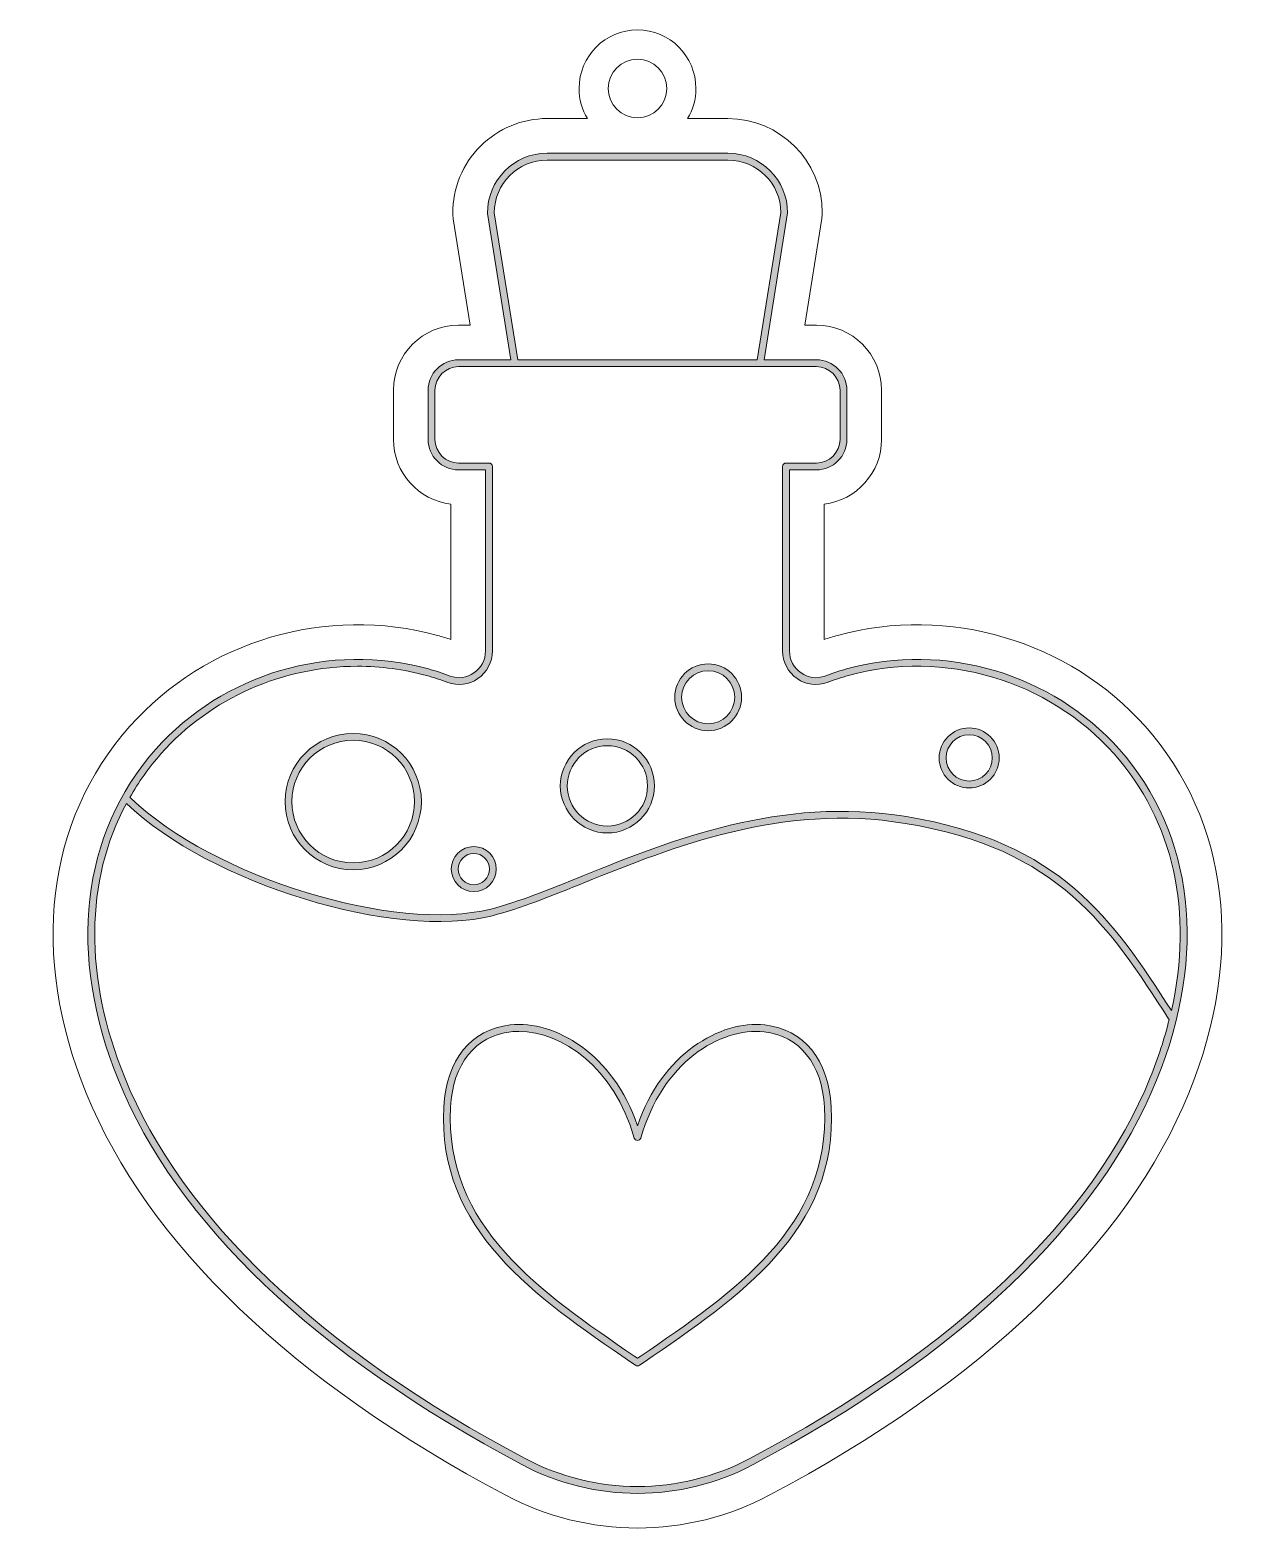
# Model space of a CAD drawing. Header units: inches. Extents: x 1.88 to 8.12, y -8.84 to -1.16.
import ezdxf

# ---------------------------------------------------------------- set-up
doc = ezdxf.new("R2010")
doc.units = ezdxf.units.IN
doc.header["$MEASUREMENT"] = 0
doc.layers.add('1', color=7, linetype='Continuous')

# ---------------------------------------------------------------- blocks, each defined once
blk = doc.blocks.new('block 2')
at = {"layer": '1', "lineweight": 0}
for points, knots in [([(7.4726, -4.8474), (7.1271, -4.4584), (6.5779, -4.2966), (6.0735, -4.4351), (6.0361, -4.4454), (5.9984, -4.4577), (5.9614, -4.4716), (5.9206, -4.4869), (5.8762, -4.4814), (5.8397, -4.4561), (5.8024, -4.4303), (5.7802, -4.3879), (5.7802, -4.3428), (5.7802, -4.3428), (5.7802, -3.4143), (5.7802, -3.4143), (5.7802, -3.4143), (5.9182, -3.4143), (5.9182, -3.4143), (6.0046, -3.4143), (6.0749, -3.344), (6.0749, -3.2576), (6.0749, -3.2576), (6.0749, -3.0058), (6.0749, -3.0058), (6.0749, -2.9194), (6.0046, -2.8491), (5.9182, -2.8491), (5.9182, -2.8491), (5.6497, -2.8491), (5.6497, -2.8491), (5.6497, -2.8491), (5.7706, -2.0955), (5.7706, -2.0955), (5.7706, -1.9266), (5.6332, -1.7893), (5.4643, -1.7893), (5.4643, -1.7893), (4.5357, -1.7893), (4.5357, -1.7893), (4.3668, -1.7893), (4.2294, -1.9266), (4.2296, -2.0983), (4.2296, -2.0983), (4.3503, -2.8491), (4.3503, -2.8491), (4.3503, -2.8491), (4.0818, -2.8491), (4.0818, -2.8491), (3.9954, -2.8491), (3.9251, -2.9194), (3.9251, -3.0058), (3.9251, -3.0058), (3.9251, -3.2576), (3.9251, -3.2576), (3.9251, -3.344), (3.9954, -3.4143), (4.0818, -3.4143), (4.0818, -3.4143), (4.2198, -3.4143), (4.2198, -3.4143), (4.2198, -3.4143), (4.2198, -4.3428), (4.2198, -4.3428), (4.2198, -4.3879), (4.1976, -4.4303), (4.1603, -4.4561), (4.1238, -4.4814), (4.0794, -4.4869), (4.0386, -4.4716), (4.0018, -4.4577), (3.964, -4.4455), (3.9265, -4.4351), (3.4221, -4.2967), (2.873, -4.4584), (2.5274, -4.8474), (2.1425, -5.2808), (2.0724, -5.8996), (2.335, -6.5452), (2.6319, -7.275), (3.3483, -7.9571), (4.4067, -8.5177), (4.5924, -8.6161), (4.7962, -8.6653), (5, -8.6653), (5.2038, -8.6653), (5.4076, -8.6161), (5.5933, -8.5177), (6.6517, -7.9571), (7.3681, -7.275), (7.665, -6.5452), (7.9276, -5.8996), (7.8575, -5.2808), (7.4726, -4.8474)], [0, 0, 0, 0, 1, 1, 1, 2, 2, 2, 3, 3, 3, 4, 4, 4, 5, 5, 5, 6, 6, 6, 7, 7, 7, 8, 8, 8, 9, 9, 9, 10, 10, 10, 11, 11, 11, 12, 12, 12, 13, 13, 13, 14, 14, 14, 15, 15, 15, 16, 16, 16, 17, 17, 17, 18, 18, 18, 19, 19, 19, 20, 20, 20, 21, 21, 21, 22, 22, 22, 23, 23, 23, 24, 24, 24, 25, 25, 25, 26, 26, 26, 27, 27, 27, 28, 28, 28, 29, 29, 29, 30, 30, 30, 31, 31, 31, 31]), ([(4.2647, -2.0955), (4.2647, -1.9461), (4.3863, -1.8245), (4.5357, -1.8245), (4.5357, -1.8245), (5.4643, -1.8245), (5.4643, -1.8245), (5.6137, -1.8245), (5.7353, -1.9461), (5.7355, -2.0927), (5.7355, -2.0927), (5.6139, -2.8491), (5.6139, -2.8491), (5.6139, -2.8491), (4.386, -2.8491), (4.386, -2.8491), (4.386, -2.8491), (4.2647, -2.0955), (4.2647, -2.0955)], [0, 0, 0, 0, 1, 1, 1, 2, 2, 2, 3, 3, 3, 4, 4, 4, 5, 5, 5, 6, 6, 6, 6]), ([(2.5538, -4.8709), (2.8105, -4.5818), (3.1826, -4.4215), (3.5627, -4.4215), (3.6811, -4.4215), (3.8004, -4.4371), (3.9171, -4.4692), (3.9537, -4.4792), (3.9903, -4.4911), (4.0262, -4.5046), (4.078, -4.5241), (4.1342, -4.517), (4.1804, -4.4851), (4.2272, -4.4527), (4.2551, -4.3995), (4.2551, -4.3428), (4.2551, -4.3428), (4.2551, -3.3967), (4.2551, -3.3967), (4.2551, -3.3869), (4.2472, -3.379), (4.2375, -3.379), (4.2375, -3.379), (4.0818, -3.379), (4.0818, -3.379), (4.0149, -3.379), (3.9604, -3.3246), (3.9604, -3.2576), (3.9604, -3.2576), (3.9604, -3.0058), (3.9604, -3.0058), (3.9604, -2.9388), (4.0149, -2.8844), (4.0818, -2.8844), (4.0818, -2.8844), (5.6285, -2.8844), (5.6285, -2.8844), (5.6287, -2.8844), (5.6288, -2.8844), (5.629, -2.8844), (5.6291, -2.8844), (5.6291, -2.8844), (5.6292, -2.8844), (5.6292, -2.8844), (5.9182, -2.8844), (5.9182, -2.8844), (5.9851, -2.8844), (6.0396, -2.9388), (6.0396, -3.0058), (6.0396, -3.0058), (6.0396, -3.2576), (6.0396, -3.2576), (6.0396, -3.3246), (5.9851, -3.379), (5.9182, -3.379), (5.9182, -3.379), (5.7625, -3.379), (5.7625, -3.379), (5.7528, -3.379), (5.7449, -3.3869), (5.7449, -3.3967), (5.7449, -3.3967), (5.7449, -4.3428), (5.7449, -4.3428), (5.7449, -4.3995), (5.7728, -4.4527), (5.8196, -4.4851), (5.8658, -4.517), (5.922, -4.5241), (5.9738, -4.5046), (6.0098, -4.4911), (6.0465, -4.4791), (6.0829, -4.4692), (6.5743, -4.3341), (7.1095, -4.4918), (7.4462, -4.8709), (7.753, -5.2163), (7.8543, -5.6836), (7.7408, -6.188), (7.4408, -5.7219), (7.1722, -5.3219), (6.3802, -5.1929), (5.7328, -5.0873), (5.1709, -5.3146), (4.7193, -5.4971), (4.5482, -5.5662), (4.3866, -5.6315), (4.2463, -5.6672), (3.756, -5.7915), (2.8245, -5.5052), (2.4002, -5.0996), (2.3982, -5.0977), (2.3959, -5.0965), (2.3934, -5.0957), (2.4387, -5.0164), (2.4916, -4.9409), (2.5538, -4.8709)], [0, 0, 0, 0, 1, 1, 1, 2, 2, 2, 3, 3, 3, 4, 4, 4, 5, 5, 5, 6, 6, 6, 7, 7, 7, 8, 8, 8, 9, 9, 9, 10, 10, 10, 11, 11, 11, 12, 12, 12, 13, 13, 13, 14, 14, 14, 15, 15, 15, 16, 16, 16, 17, 17, 17, 18, 18, 18, 19, 19, 19, 20, 20, 20, 21, 21, 21, 22, 22, 22, 23, 23, 23, 24, 24, 24, 25, 25, 25, 26, 26, 26, 27, 27, 27, 28, 28, 28, 29, 29, 29, 30, 30, 30, 31, 31, 31, 32, 32, 32, 32]), ([(7.6323, -6.5319), (7.3385, -7.254), (6.6278, -7.9299), (5.5768, -8.4866), (5.2157, -8.6778), (4.7844, -8.6778), (4.4232, -8.4866), (3.3722, -7.9299), (2.6615, -7.254), (2.3677, -6.5319), (2.1583, -6.0171), (2.1642, -5.5204), (2.3761, -5.1253), (2.8074, -5.5375), (3.7555, -5.8283), (4.255, -5.7014), (4.3977, -5.6652), (4.5603, -5.5994), (4.7326, -5.5298), (5.1799, -5.3489), (5.7365, -5.1239), (6.3745, -5.2277), (7.1639, -5.3563), (7.4243, -5.7611), (7.7258, -6.2298), (7.7267, -6.2313), (7.7282, -6.2321), (7.7295, -6.2332), (7.7049, -6.3317), (7.6732, -6.4314), (7.6323, -6.5319)], [0, 0, 0, 0, 1, 1, 1, 2, 2, 2, 3, 3, 3, 4, 4, 4, 5, 5, 5, 6, 6, 6, 7, 7, 7, 8, 8, 8, 9, 9, 9, 10, 10, 10, 10])]:
    blk.add_open_spline(points, degree=3, knots=knots, dxfattribs=at)
blk = doc.blocks.new('block 3')
at = {"layer": '1', "lineweight": 0}
for points in [[(5.6535, -6.262), (5.4241, -6.2368), (5.1259, -6.4098), (5, -6.7788), (4.8741, -6.4099), (4.5754, -6.2362), (4.3465, -6.262), (4.1458, -6.2841), (4.0182, -6.4409), (4.0052, -6.6814), (3.9711, -7.3135), (4.4769, -7.6582), (4.966, -7.9915), (4.966, -7.9915), (4.9901, -8.0079), (4.9901, -8.0079), (4.9931, -8.01), (4.9965, -8.011), (5, -8.011), (5.0035, -8.011), (5.0069, -8.01), (5.0099, -8.0079), (5.0099, -8.0079), (5.034, -7.9915), (5.034, -7.9915), (5.5231, -7.6582), (6.0289, -7.3135), (5.9948, -6.6814), (5.9818, -6.4409), (5.8542, -6.2841), (5.6535, -6.262)], [(5.0141, -7.9624), (5.0141, -7.9624), (5, -7.972), (5, -7.972), (5, -7.972), (4.9859, -7.9624), (4.9859, -7.9624), (4.5048, -7.6345), (4.0074, -7.2956), (4.0404, -6.6834), (4.0524, -6.4615), (4.1682, -6.3171), (4.3504, -6.2971), (4.3638, -6.2956), (4.3776, -6.2949), (4.3915, -6.2949), (4.6109, -6.2949), (4.8808, -6.4784), (4.983, -6.8431), (4.9873, -6.8583), (5.0127, -6.8583), (5.017, -6.8431), (5.1257, -6.4552), (5.4247, -6.2725), (5.6496, -6.2971), (5.8317, -6.3171), (5.9476, -6.4615), (5.9596, -6.6834), (5.9926, -7.2956), (5.4952, -7.6345), (5.0141, -7.9624)]]:
    blk.add_open_spline(points, degree=3, knots=[0, 0, 0, 0, 1, 1, 1, 2, 2, 2, 3, 3, 3, 4, 4, 4, 5, 5, 5, 6, 6, 6, 7, 7, 7, 8, 8, 8, 9, 9, 9, 10, 10, 10, 10], dxfattribs=at)
blk = doc.blocks.new('block 4')
at = {"layer": '1', "lineweight": 0}
for points in [[(3.5406, -5.4658), (3.7335, -5.4658), (3.8905, -5.3088), (3.8905, -5.1159), (3.8905, -4.9229), (3.7335, -4.7659), (3.5406, -4.7659), (3.3476, -4.7659), (3.1906, -4.9229), (3.1906, -5.1159), (3.1906, -5.3088), (3.3476, -5.4658), (3.5406, -5.4658)], [(3.5406, -4.8012), (3.7141, -4.8012), (3.8552, -4.9423), (3.8552, -5.1159), (3.8552, -5.2894), (3.7141, -5.4305), (3.5406, -5.4305), (3.3671, -5.4305), (3.2259, -5.2894), (3.2259, -5.1159), (3.2259, -4.9423), (3.3671, -4.8012), (3.5406, -4.8012)]]:
    blk.add_open_spline(points, degree=3, knots=[0, 0, 0, 0, 1, 1, 1, 2, 2, 2, 3, 3, 3, 4, 4, 4, 4], dxfattribs=at)
blk = doc.blocks.new('block 5')
at = {"layer": '1', "lineweight": 0}
for points in [[(4.8453, -5.2769), (4.9784, -5.2769), (5.0868, -5.1686), (5.0868, -5.0354), (5.0868, -4.9023), (4.9784, -4.7939), (4.8453, -4.7939), (4.7121, -4.7939), (4.6038, -4.9023), (4.6038, -5.0354), (4.6038, -5.1686), (4.7121, -5.2769), (4.8453, -5.2769)], [(4.8453, -4.8292), (4.959, -4.8292), (5.0515, -4.9217), (5.0515, -5.0354), (5.0515, -5.1492), (4.959, -5.2417), (4.8453, -5.2417), (4.7316, -5.2417), (4.6391, -5.1492), (4.6391, -5.0354), (4.6391, -4.9217), (4.7316, -4.8292), (4.8453, -4.8292)]]:
    blk.add_open_spline(points, degree=3, knots=[0, 0, 0, 0, 1, 1, 1, 2, 2, 2, 3, 3, 3, 4, 4, 4, 4], dxfattribs=at)
blk = doc.blocks.new('block 6')
at = {"layer": '1', "lineweight": 0}
for points in [[(5.363, -4.7522), (5.4575, -4.7522), (5.5345, -4.6753), (5.5345, -4.5807), (5.5345, -4.4861), (5.4575, -4.4091), (5.363, -4.4091), (5.2684, -4.4091), (5.1914, -4.4861), (5.1914, -4.5807), (5.1914, -4.6753), (5.2684, -4.7522), (5.363, -4.7522)], [(5.363, -4.4444), (5.4381, -4.4444), (5.4992, -4.5056), (5.4992, -4.5807), (5.4992, -4.6558), (5.4381, -4.717), (5.363, -4.717), (5.2878, -4.717), (5.2267, -4.6558), (5.2267, -4.5807), (5.2267, -4.5056), (5.2878, -4.4444), (5.363, -4.4444)]]:
    blk.add_open_spline(points, degree=3, knots=[0, 0, 0, 0, 1, 1, 1, 2, 2, 2, 3, 3, 3, 4, 4, 4, 4], dxfattribs=at)
blk = doc.blocks.new('block 7')
at = {"layer": '1', "lineweight": 0}
for points in [[(6.7026, -5.0461), (6.7876, -5.0461), (6.8567, -4.977), (6.8567, -4.892), (6.8567, -4.8071), (6.7876, -4.7379), (6.7026, -4.7379), (6.6177, -4.7379), (6.5486, -4.8071), (6.5486, -4.892), (6.5486, -4.977), (6.6177, -5.0461), (6.7026, -5.0461)], [(6.7026, -4.7732), (6.7681, -4.7732), (6.8214, -4.8265), (6.8214, -4.892), (6.8214, -4.9575), (6.7681, -5.0108), (6.7026, -5.0108), (6.6371, -5.0108), (6.5839, -4.9575), (6.5839, -4.892), (6.5839, -4.8265), (6.6371, -4.7732), (6.7026, -4.7732)]]:
    blk.add_open_spline(points, degree=3, knots=[0, 0, 0, 0, 1, 1, 1, 2, 2, 2, 3, 3, 3, 4, 4, 4, 4], dxfattribs=at)
blk = doc.blocks.new('block 8')
at = {"layer": '1', "lineweight": 0}
for points in [[(4.1597, -5.5777), (4.2234, -5.5777), (4.2753, -5.5259), (4.2753, -5.4622), (4.2753, -5.3984), (4.2234, -5.3466), (4.1597, -5.3466), (4.096, -5.3466), (4.0441, -5.3984), (4.0441, -5.4622), (4.0441, -5.5259), (4.096, -5.5777), (4.1597, -5.5777)], [(4.1597, -5.3819), (4.204, -5.3819), (4.24, -5.4179), (4.24, -5.4622), (4.24, -5.5064), (4.204, -5.5424), (4.1597, -5.5424), (4.1154, -5.5424), (4.0794, -5.5064), (4.0794, -5.4622), (4.0794, -5.4179), (4.1154, -5.3819), (4.1597, -5.3819)]]:
    blk.add_open_spline(points, degree=3, knots=[0, 0, 0, 0, 1, 1, 1, 2, 2, 2, 3, 3, 3, 4, 4, 4, 4], dxfattribs=at)

msp = doc.modelspace()

# ---------------------------------------------------------------- hatches: boundary and pattern name
at = {"layer": '1', "true_color": 0xffffff}
h = msp.add_hatch(color=7, dxfattribs=at)
h.dxf.hatch_style = 2
edge = h.paths.add_edge_path()
edge.add_spline(control_points=[(7.4726, -4.8474), (7.1271, -4.4584), (6.5779, -4.2966), (6.0735, -4.4351), (6.0361, -4.4454), (5.9984, -4.4577), (5.9614, -4.4716), (5.9206, -4.4869), (5.8762, -4.4814), (5.8397, -4.4561), (5.8024, -4.4303), (5.7802, -4.3879), (5.7802, -4.3428), (5.7802, -4.3428), (5.7802, -3.4143), (5.7802, -3.4143), (5.7802, -3.4143), (5.9182, -3.4143), (5.9182, -3.4143), (6.0046, -3.4143), (6.0749, -3.344), (6.0749, -3.2576), (6.0749, -3.2576), (6.0749, -3.0058), (6.0749, -3.0058), (6.0749, -2.9194), (6.0046, -2.8491), (5.9182, -2.8491), (5.9182, -2.8491), (5.6497, -2.8491), (5.6497, -2.8491), (5.6497, -2.8491), (5.7706, -2.0955), (5.7706, -2.0955), (5.7706, -1.9266), (5.6332, -1.7893), (5.4643, -1.7893), (5.4643, -1.7893), (4.5357, -1.7893), (4.5357, -1.7893), (4.3668, -1.7893), (4.2294, -1.9266), (4.2296, -2.0983), (4.2296, -2.0983), (4.3503, -2.8491), (4.3503, -2.8491), (4.3503, -2.8491), (4.0818, -2.8491), (4.0818, -2.8491), (3.9954, -2.8491), (3.9251, -2.9194), (3.9251, -3.0058), (3.9251, -3.0058), (3.9251, -3.2576), (3.9251, -3.2576), (3.9251, -3.344), (3.9954, -3.4143), (4.0818, -3.4143), (4.0818, -3.4143), (4.2198, -3.4143), (4.2198, -3.4143), (4.2198, -3.4143), (4.2198, -4.3428), (4.2198, -4.3428), (4.2198, -4.3879), (4.1976, -4.4303), (4.1603, -4.4561), (4.1238, -4.4814), (4.0794, -4.4869), (4.0386, -4.4716), (4.0018, -4.4577), (3.964, -4.4455), (3.9265, -4.4351), (3.4221, -4.2967), (2.873, -4.4584), (2.5274, -4.8474), (2.1425, -5.2808), (2.0724, -5.8996), (2.335, -6.5452), (2.6319, -7.275), (3.3483, -7.9571), (4.4067, -8.5177), (4.5924, -8.6161), (4.7962, -8.6653), (5, -8.6653), (5.2038, -8.6653), (5.4076, -8.6161), (5.5933, -8.5177), (6.6517, -7.9571), (7.3681, -7.275), (7.665, -6.5452), (7.9276, -5.8996), (7.8575, -5.2808), (7.4726, -4.8474)], knot_values=[0, 0, 0, 0, 1, 1, 1, 2, 2, 2, 3, 3, 3, 4, 4, 4, 5, 5, 5, 6, 6, 6, 7, 7, 7, 8, 8, 8, 9, 9, 9, 10, 10, 10, 11, 11, 11, 12, 12, 12, 13, 13, 13, 14, 14, 14, 15, 15, 15, 16, 16, 16, 17, 17, 17, 18, 18, 18, 19, 19, 19, 20, 20, 20, 21, 21, 21, 22, 22, 22, 23, 23, 23, 24, 24, 24, 25, 25, 25, 26, 26, 26, 27, 27, 27, 28, 28, 28, 29, 29, 29, 30, 30, 30, 31, 31, 31, 31], degree=3, periodic=1)
edge = h.paths.add_edge_path()
edge.add_spline(control_points=[(4.2647, -2.0955), (4.2647, -1.9461), (4.3863, -1.8245), (4.5357, -1.8245), (4.5357, -1.8245), (5.4643, -1.8245), (5.4643, -1.8245), (5.6137, -1.8245), (5.7353, -1.9461), (5.7355, -2.0927), (5.7355, -2.0927), (5.6139, -2.8491), (5.6139, -2.8491), (5.6139, -2.8491), (4.386, -2.8491), (4.386, -2.8491), (4.386, -2.8491), (4.2647, -2.0955), (4.2647, -2.0955)], knot_values=[0, 0, 0, 0, 1, 1, 1, 2, 2, 2, 3, 3, 3, 4, 4, 4, 5, 5, 5, 6, 6, 6, 6], degree=3, periodic=1)
edge = h.paths.add_edge_path()
edge.add_spline(control_points=[(2.5538, -4.8709), (2.8105, -4.5818), (3.1826, -4.4215), (3.5627, -4.4215), (3.6811, -4.4215), (3.8004, -4.4371), (3.9171, -4.4692), (3.9537, -4.4792), (3.9903, -4.4911), (4.0262, -4.5046), (4.078, -4.5241), (4.1342, -4.517), (4.1804, -4.4851), (4.2272, -4.4527), (4.2551, -4.3995), (4.2551, -4.3428), (4.2551, -4.3428), (4.2551, -3.3967), (4.2551, -3.3967), (4.2551, -3.3869), (4.2472, -3.379), (4.2375, -3.379), (4.2375, -3.379), (4.0818, -3.379), (4.0818, -3.379), (4.0149, -3.379), (3.9604, -3.3246), (3.9604, -3.2576), (3.9604, -3.2576), (3.9604, -3.0058), (3.9604, -3.0058), (3.9604, -2.9388), (4.0149, -2.8844), (4.0818, -2.8844), (4.0818, -2.8844), (5.6285, -2.8844), (5.6285, -2.8844), (5.6287, -2.8844), (5.6288, -2.8844), (5.629, -2.8844), (5.6291, -2.8844), (5.6291, -2.8844), (5.6292, -2.8844), (5.6292, -2.8844), (5.9182, -2.8844), (5.9182, -2.8844), (5.9851, -2.8844), (6.0396, -2.9388), (6.0396, -3.0058), (6.0396, -3.0058), (6.0396, -3.2576), (6.0396, -3.2576), (6.0396, -3.3246), (5.9851, -3.379), (5.9182, -3.379), (5.9182, -3.379), (5.7625, -3.379), (5.7625, -3.379), (5.7528, -3.379), (5.7449, -3.3869), (5.7449, -3.3967), (5.7449, -3.3967), (5.7449, -4.3428), (5.7449, -4.3428), (5.7449, -4.3995), (5.7728, -4.4527), (5.8196, -4.4851), (5.8658, -4.517), (5.922, -4.5241), (5.9738, -4.5046), (6.0098, -4.4911), (6.0465, -4.4791), (6.0829, -4.4692), (6.5743, -4.3341), (7.1095, -4.4918), (7.4462, -4.8709), (7.753, -5.2163), (7.8543, -5.6836), (7.7408, -6.188), (7.4408, -5.7219), (7.1722, -5.3219), (6.3802, -5.1929), (5.7328, -5.0873), (5.1709, -5.3146), (4.7193, -5.4971), (4.5482, -5.5662), (4.3866, -5.6315), (4.2463, -5.6672), (3.756, -5.7915), (2.8245, -5.5052), (2.4002, -5.0996), (2.3982, -5.0977), (2.3959, -5.0965), (2.3934, -5.0957), (2.4387, -5.0164), (2.4916, -4.9409), (2.5538, -4.8709)], knot_values=[0, 0, 0, 0, 1, 1, 1, 2, 2, 2, 3, 3, 3, 4, 4, 4, 5, 5, 5, 6, 6, 6, 7, 7, 7, 8, 8, 8, 9, 9, 9, 10, 10, 10, 11, 11, 11, 12, 12, 12, 13, 13, 13, 14, 14, 14, 15, 15, 15, 16, 16, 16, 17, 17, 17, 18, 18, 18, 19, 19, 19, 20, 20, 20, 21, 21, 21, 22, 22, 22, 23, 23, 23, 24, 24, 24, 25, 25, 25, 26, 26, 26, 27, 27, 27, 28, 28, 28, 29, 29, 29, 30, 30, 30, 31, 31, 31, 32, 32, 32, 32], degree=3, periodic=1)
edge = h.paths.add_edge_path()
edge.add_spline(control_points=[(7.6323, -6.5319), (7.3385, -7.254), (6.6278, -7.9299), (5.5768, -8.4866), (5.2157, -8.6778), (4.7844, -8.6778), (4.4232, -8.4866), (3.3722, -7.9299), (2.6615, -7.254), (2.3677, -6.5319), (2.1583, -6.0171), (2.1642, -5.5204), (2.3761, -5.1253), (2.8074, -5.5375), (3.7555, -5.8283), (4.255, -5.7014), (4.3977, -5.6652), (4.5603, -5.5994), (4.7326, -5.5298), (5.1799, -5.3489), (5.7365, -5.1239), (6.3745, -5.2277), (7.1639, -5.3563), (7.4243, -5.7611), (7.7258, -6.2298), (7.7267, -6.2313), (7.7282, -6.2321), (7.7295, -6.2332), (7.7049, -6.3317), (7.6732, -6.4314), (7.6323, -6.5319)], knot_values=[0, 0, 0, 0, 1, 1, 1, 2, 2, 2, 3, 3, 3, 4, 4, 4, 5, 5, 5, 6, 6, 6, 7, 7, 7, 8, 8, 8, 9, 9, 9, 10, 10, 10, 10], degree=3, periodic=1)
edge = h.paths.add_edge_path()
edge.add_spline(control_points=[(5.6535, -6.262), (5.4241, -6.2368), (5.1259, -6.4098), (5, -6.7788), (4.8741, -6.4099), (4.5754, -6.2362), (4.3465, -6.262), (4.1458, -6.2841), (4.0182, -6.4409), (4.0052, -6.6814), (3.9711, -7.3135), (4.4769, -7.6582), (4.966, -7.9915), (4.966, -7.9915), (4.9901, -8.0079), (4.9901, -8.0079), (4.9931, -8.01), (4.9965, -8.011), (5, -8.011), (5.0035, -8.011), (5.0069, -8.01), (5.0099, -8.0079), (5.0099, -8.0079), (5.034, -7.9915), (5.034, -7.9915), (5.5231, -7.6582), (6.0289, -7.3135), (5.9948, -6.6814), (5.9818, -6.4409), (5.8542, -6.2841), (5.6535, -6.262)], knot_values=[0, 0, 0, 0, 1, 1, 1, 2, 2, 2, 3, 3, 3, 4, 4, 4, 5, 5, 5, 6, 6, 6, 7, 7, 7, 8, 8, 8, 9, 9, 9, 10, 10, 10, 10], degree=3, periodic=1)
edge = h.paths.add_edge_path()
edge.add_spline(control_points=[(5.0141, -7.9624), (5.0141, -7.9624), (5, -7.972), (5, -7.972), (5, -7.972), (4.9859, -7.9624), (4.9859, -7.9624), (4.5048, -7.6345), (4.0074, -7.2956), (4.0404, -6.6834), (4.0524, -6.4615), (4.1682, -6.3171), (4.3504, -6.2971), (4.3638, -6.2956), (4.3776, -6.2949), (4.3915, -6.2949), (4.6109, -6.2949), (4.8808, -6.4784), (4.983, -6.8431), (4.9873, -6.8583), (5.0127, -6.8583), (5.017, -6.8431), (5.1257, -6.4552), (5.4247, -6.2725), (5.6496, -6.2971), (5.8317, -6.3171), (5.9476, -6.4615), (5.9596, -6.6834), (5.9926, -7.2956), (5.4952, -7.6345), (5.0141, -7.9624)], knot_values=[0, 0, 0, 0, 1, 1, 1, 2, 2, 2, 3, 3, 3, 4, 4, 4, 5, 5, 5, 6, 6, 6, 7, 7, 7, 8, 8, 8, 9, 9, 9, 10, 10, 10, 10], degree=3, periodic=1)
edge = h.paths.add_edge_path()
edge.add_spline(control_points=[(3.5406, -5.4658), (3.7335, -5.4658), (3.8905, -5.3088), (3.8905, -5.1159), (3.8905, -4.9229), (3.7335, -4.7659), (3.5406, -4.7659), (3.3476, -4.7659), (3.1906, -4.9229), (3.1906, -5.1159), (3.1906, -5.3088), (3.3476, -5.4658), (3.5406, -5.4658)], knot_values=[0, 0, 0, 0, 1, 1, 1, 2, 2, 2, 3, 3, 3, 4, 4, 4, 4], degree=3, periodic=1)
edge = h.paths.add_edge_path()
edge.add_spline(control_points=[(3.5406, -4.8012), (3.7141, -4.8012), (3.8552, -4.9423), (3.8552, -5.1159), (3.8552, -5.2894), (3.7141, -5.4305), (3.5406, -5.4305), (3.3671, -5.4305), (3.2259, -5.2894), (3.2259, -5.1159), (3.2259, -4.9423), (3.3671, -4.8012), (3.5406, -4.8012)], knot_values=[0, 0, 0, 0, 1, 1, 1, 2, 2, 2, 3, 3, 3, 4, 4, 4, 4], degree=3, periodic=1)
edge = h.paths.add_edge_path()
edge.add_spline(control_points=[(4.8453, -5.2769), (4.9784, -5.2769), (5.0868, -5.1686), (5.0868, -5.0354), (5.0868, -4.9023), (4.9784, -4.7939), (4.8453, -4.7939), (4.7121, -4.7939), (4.6038, -4.9023), (4.6038, -5.0354), (4.6038, -5.1686), (4.7121, -5.2769), (4.8453, -5.2769)], knot_values=[0, 0, 0, 0, 1, 1, 1, 2, 2, 2, 3, 3, 3, 4, 4, 4, 4], degree=3, periodic=1)
edge = h.paths.add_edge_path()
edge.add_spline(control_points=[(4.8453, -4.8292), (4.959, -4.8292), (5.0515, -4.9217), (5.0515, -5.0354), (5.0515, -5.1492), (4.959, -5.2417), (4.8453, -5.2417), (4.7316, -5.2417), (4.6391, -5.1492), (4.6391, -5.0354), (4.6391, -4.9217), (4.7316, -4.8292), (4.8453, -4.8292)], knot_values=[0, 0, 0, 0, 1, 1, 1, 2, 2, 2, 3, 3, 3, 4, 4, 4, 4], degree=3, periodic=1)
edge = h.paths.add_edge_path()
edge.add_spline(control_points=[(5.363, -4.7522), (5.4575, -4.7522), (5.5345, -4.6753), (5.5345, -4.5807), (5.5345, -4.4861), (5.4575, -4.4091), (5.363, -4.4091), (5.2684, -4.4091), (5.1914, -4.4861), (5.1914, -4.5807), (5.1914, -4.6753), (5.2684, -4.7522), (5.363, -4.7522)], knot_values=[0, 0, 0, 0, 1, 1, 1, 2, 2, 2, 3, 3, 3, 4, 4, 4, 4], degree=3, periodic=1)
edge = h.paths.add_edge_path()
edge.add_spline(control_points=[(5.363, -4.4444), (5.4381, -4.4444), (5.4992, -4.5056), (5.4992, -4.5807), (5.4992, -4.6558), (5.4381, -4.717), (5.363, -4.717), (5.2878, -4.717), (5.2267, -4.6558), (5.2267, -4.5807), (5.2267, -4.5056), (5.2878, -4.4444), (5.363, -4.4444)], knot_values=[0, 0, 0, 0, 1, 1, 1, 2, 2, 2, 3, 3, 3, 4, 4, 4, 4], degree=3, periodic=1)
edge = h.paths.add_edge_path()
edge.add_spline(control_points=[(6.7026, -5.0461), (6.7876, -5.0461), (6.8567, -4.977), (6.8567, -4.892), (6.8567, -4.8071), (6.7876, -4.7379), (6.7026, -4.7379), (6.6177, -4.7379), (6.5486, -4.8071), (6.5486, -4.892), (6.5486, -4.977), (6.6177, -5.0461), (6.7026, -5.0461)], knot_values=[0, 0, 0, 0, 1, 1, 1, 2, 2, 2, 3, 3, 3, 4, 4, 4, 4], degree=3, periodic=1)
edge = h.paths.add_edge_path()
edge.add_spline(control_points=[(6.7026, -4.7732), (6.7681, -4.7732), (6.8214, -4.8265), (6.8214, -4.892), (6.8214, -4.9575), (6.7681, -5.0108), (6.7026, -5.0108), (6.6371, -5.0108), (6.5839, -4.9575), (6.5839, -4.892), (6.5839, -4.8265), (6.6371, -4.7732), (6.7026, -4.7732)], knot_values=[0, 0, 0, 0, 1, 1, 1, 2, 2, 2, 3, 3, 3, 4, 4, 4, 4], degree=3, periodic=1)
edge = h.paths.add_edge_path()
edge.add_spline(control_points=[(4.1597, -5.5777), (4.2234, -5.5777), (4.2753, -5.5259), (4.2753, -5.4622), (4.2753, -5.3984), (4.2234, -5.3466), (4.1597, -5.3466), (4.096, -5.3466), (4.0441, -5.3984), (4.0441, -5.4622), (4.0441, -5.5259), (4.096, -5.5777), (4.1597, -5.5777)], knot_values=[0, 0, 0, 0, 1, 1, 1, 2, 2, 2, 3, 3, 3, 4, 4, 4, 4], degree=3, periodic=1)
edge = h.paths.add_edge_path()
edge.add_spline(control_points=[(4.1597, -5.3819), (4.204, -5.3819), (4.24, -5.4179), (4.24, -5.4622), (4.24, -5.5064), (4.204, -5.5424), (4.1597, -5.5424), (4.1154, -5.5424), (4.0794, -5.5064), (4.0794, -5.4622), (4.0794, -5.4179), (4.1154, -5.3819), (4.1597, -5.3819)], knot_values=[0, 0, 0, 0, 1, 1, 1, 2, 2, 2, 3, 3, 3, 4, 4, 4, 4], degree=3, periodic=1)

# ---------------------------------------------------------------- linework, layer by layer
at = {"layer": '1', "color": 12, "lineweight": 9, "true_color": 0xd00017}
for points, knots in [([(7.6055, -4.7293), (7.2153, -4.2901), (6.5954, -4.1073), (6.0264, -4.2637), (6.0035, -4.27), (5.9807, -4.2769), (5.958, -4.2843), (5.958, -4.2843), (5.958, -3.5898), (5.958, -3.5898), (6.1237, -3.57), (6.2527, -3.4286), (6.2527, -3.2576), (6.2527, -3.2576), (6.2527, -3.0058), (6.2527, -3.0058), (6.2527, -2.8213), (6.1026, -2.6713), (5.9182, -2.6713), (5.9182, -2.6713), (5.8583, -2.6713), (5.8583, -2.6713), (5.8583, -2.6713), (5.9461, -2.1237), (5.9461, -2.1237), (5.9476, -2.1144), (5.9484, -2.1049), (5.9484, -2.0955), (5.9484, -1.8286), (5.7312, -1.6114), (5.4643, -1.6114), (5.4643, -1.6114), (5.2568, -1.6114), (5.2568, -1.6114), (5.284, -1.5662), (5.3, -1.5135), (5.3, -1.4569), (5.3, -1.2912), (5.1657, -1.1569), (5, -1.1569), (4.8343, -1.1569), (4.7, -1.2912), (4.7, -1.4569), (4.7, -1.5135), (4.716, -1.5662), (4.7432, -1.6114), (4.7432, -1.6114), (4.5357, -1.6114), (4.5357, -1.6114), (4.4066, -1.6114), (4.2853, -1.6617), (4.194, -1.7531), (4.1022, -1.8451), (4.0516, -1.9677), (4.0518, -2.0984), (4.0518, -2.1078), (4.0526, -2.1172), (4.0541, -2.1265), (4.0541, -2.1265), (4.1416, -2.6713), (4.1416, -2.6713), (4.1416, -2.6713), (4.0818, -2.6713), (4.0818, -2.6713), (3.8974, -2.6713), (3.7473, -2.8213), (3.7473, -3.0058), (3.7473, -3.0058), (3.7473, -3.2576), (3.7473, -3.2576), (3.7473, -3.4286), (3.8763, -3.5701), (4.042, -3.5898), (4.042, -3.5898), (4.042, -4.2843), (4.042, -4.2843), (4.0192, -4.2768), (3.9964, -4.2699), (3.9736, -4.2637), (3.4043, -4.1072), (2.7846, -4.2901), (2.3945, -4.7293), (1.9629, -5.2152), (1.8812, -5.9015), (2.1703, -6.6122), (2.4832, -7.3812), (3.2277, -8.0945), (4.3235, -8.6749), (4.5313, -8.7849), (4.7652, -8.8431), (5, -8.8431), (5.2347, -8.8431), (5.4687, -8.7849), (5.6765, -8.6749), (6.7722, -8.0945), (7.5168, -7.3812), (7.8297, -6.6122), (8.1188, -5.9015), (8.0371, -5.2153), (7.6055, -4.7293)], [0, 0, 0, 0, 1, 1, 1, 2, 2, 2, 3, 3, 3, 4, 4, 4, 5, 5, 5, 6, 6, 6, 7, 7, 7, 8, 8, 8, 9, 9, 9, 10, 10, 10, 11, 11, 11, 12, 12, 12, 13, 13, 13, 14, 14, 14, 15, 15, 15, 16, 16, 16, 17, 17, 17, 18, 18, 18, 19, 19, 19, 20, 20, 20, 21, 21, 21, 22, 22, 22, 23, 23, 23, 24, 24, 24, 25, 25, 25, 26, 26, 26, 27, 27, 27, 28, 28, 28, 29, 29, 29, 30, 30, 30, 31, 31, 31, 32, 32, 32, 33, 33, 33, 33]), ([(5, -1.6069), (4.9172, -1.6069), (4.85, -1.5397), (4.85, -1.4569), (4.85, -1.374), (4.9172, -1.3069), (5, -1.3069), (5.0828, -1.3069), (5.15, -1.374), (5.15, -1.4569), (5.15, -1.5397), (5.0828, -1.6069), (5, -1.6069)], [0, 0, 0, 0, 1, 1, 1, 2, 2, 2, 3, 3, 3, 4, 4, 4, 4])]:
    msp.add_open_spline(points, degree=3, knots=knots, dxfattribs=at)

# ---------------------------------------------------------------- block references
at = {"layer": '1'}
for name in ['block 2', 'block 6', 'block 7', 'block 4', 'block 5', 'block 8', 'block 3']:
    msp.add_blockref(name, (0, 0), dxfattribs=at)

doc.saveas('drawing.dxf')
